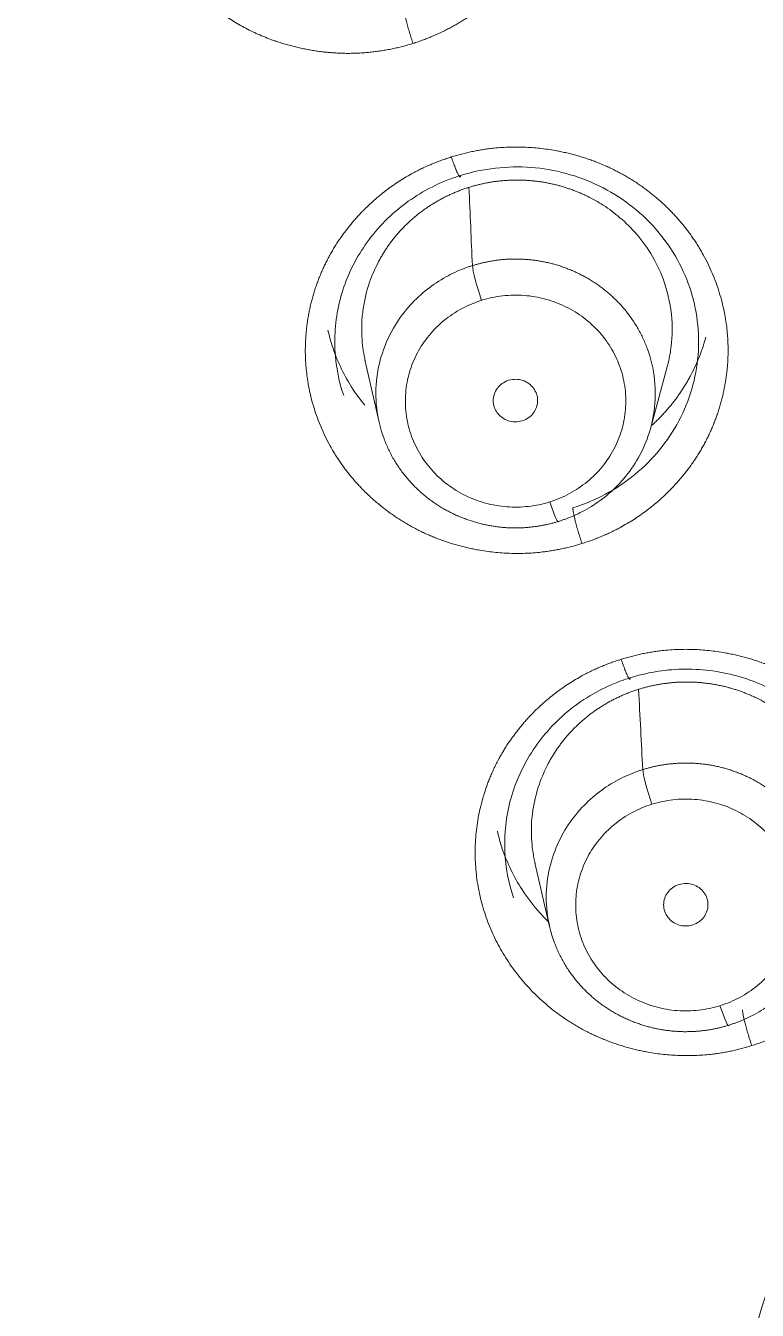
# Model space of a CAD drawing. Extents: x 6534 to 7663, y 0 to 827.
# Drawn here: x 7086.57 to 7094, y 559.41 to 572.46 of the extents above; entities that cross this region are included whole.
import ezdxf

# ---------------------------------------------------------------- set-up
doc = ezdxf.new("R2010")
doc.units = 0
doc.header["$LTSCALE"] = 30
doc.header["$MEASUREMENT"] = 0
doc.layers.add('1', color=7, linetype='CONTINUOUS')

msp = doc.modelspace()

# ---------------------------------------------------------------- linework, layer by layer
at = {"layer": '1', "color": 7, "linetype": 'Continuous', "lineweight": 18}
for p, q in [((7090.016, 569.064), (7090.16, 568.429)), ((7092.918, 568.375), (7093.089, 569.005)), ((7091.742, 563.956), (7091.891, 563.308))]:
    msp.add_line(p, q, dxfattribs=at)
for centre, major_axis, ratio, start_param, end_param in [((7103.394, 533.921), (62.577, 0), 0.961466, 0, 3.141593), ((7103.394, 533.307), (-60.5, 0), 0.961466, 4.72417, 7.004197), ((7103.394, 533.445), (60, 0), 0.961466, 1.582577, 4.712389), ((7103.394, 533.445), (-59.925, 0), 0.961466, 4.712389, 7.853982), ((7091.2, 569.75), (-0.089, 0.286), 0.084952, 0.310613, 1.836209), ((7091.892, 567.703), (0.089, -0.286), 0.084903, 4.978051, 6.46875), ((7092.929, 564.632), (-0.089, 0.286), 0.084981, 0.319276, 1.836258), ((7093.621, 562.586), (0.089, -0.286), 0.084931, 4.977983, 6.477513)]:
    msp.add_ellipse(centre, major_axis=major_axis, ratio=ratio, start_param=start_param, end_param=end_param, dxfattribs=at)
at = {"layer": '1', "color": 7, "linetype": 'Continuous', "lineweight": 13}
for centre, major_axis, start_param, end_param in [((7103.394, 533.601), (61.963, 0), 1.570796, 3.141593), ((7103.394, 533.307), (59.425, 0), 1.570796, 4.70194), ((7103.394, 533.307), (57.948, 0), 1.579187, 4.712389), ((7103.394, 533.352), (57.403, 0), 1.579486, 4.712389), ((7096.536, 558.743), (2.593, 0), 1.832596, 4.974188)]:
    msp.add_ellipse(centre, major_axis=major_axis, ratio=0.961466, start_param=start_param, end_param=end_param, dxfattribs=at)
at = {"layer": '1', "color": 7, "linetype": 'Continuous', "lineweight": 18}
for points, knots in [([(7040.495, 539.074), (7040.495, 540.309), (7040.535, 541.529), (7040.686, 543.933), (7040.799, 545.118), (7041.09, 547.449), (7041.269, 548.594), (7041.688, 550.845), (7041.928, 551.949), (7042.462, 554.113), (7042.757, 555.173), (7043.395, 557.248), (7043.738, 558.262), (7044.468, 560.243), (7044.854, 561.21), (7045.665, 563.095), (7046.089, 564.014), (7046.968, 565.802), (7047.424, 566.672), (7048.362, 568.363), (7048.845, 569.185), (7049.832, 570.779), (7050.336, 571.552), (7051.362, 573.051), (7051.884, 573.776), (7052.939, 575.18), (7053.473, 575.859), (7054.55, 577.171), (7055.092, 577.804), (7056.182, 579.025), (7056.729, 579.614), (7057.55, 580.465), (7057.961, 580.883), (7058.44, 581.356), (7058.679, 581.589), (7058.799, 581.705), (7058.858, 581.763), (7058.888, 581.792), (7058.903, 581.806), (7058.911, 581.813), (7058.914, 581.817), (7058.916, 581.818), (7058.917, 581.819), (7058.918, 581.82), (7058.918, 581.82), (7058.918, 581.82), (7058.918, 581.82), (7060.391, 583.236), (7061.936, 584.58), (7065.15, 587.109), (7066.82, 588.296), (7070.268, 590.502), (7072.046, 591.521), (7075.692, 593.385), (7077.56, 594.228), (7081.367, 595.734), (7083.306, 596.396), (7087.236, 597.532), (7089.227, 598.007), (7093.242, 598.768), (7095.265, 599.053), (7099.325, 599.434), (7101.361, 599.529), (7103.394, 599.529)], [0, 0, 0, 0, 0.03125, 0.03125, 0.0625, 0.0625, 0.09375, 0.09375, 0.125, 0.125, 0.15625, 0.15625, 0.1875, 0.1875, 0.21875, 0.21875, 0.25, 0.25, 0.28125, 0.28125, 0.3125, 0.3125, 0.34375, 0.34375, 0.375, 0.375, 0.40625, 0.40625, 0.4375, 0.4375, 0.46875, 0.46875, 0.484375, 0.492188, 0.496094, 0.498047, 0.499023, 0.499512, 0.499756, 0.499878, 0.499939, 0.499969, 0.499985, 0.499992, 0.499996, 0.499996, 0.5, 0.5, 0.5625, 0.5625, 0.625, 0.625, 0.6875, 0.6875, 0.75, 0.75, 0.8125, 0.8125, 0.875, 0.875, 0.9375, 0.9375, 1, 1, 1, 1]), ([(7090.986, 570.936), (7091.101, 570.972), (7091.22, 570.997), (7091.46, 571.024), (7091.581, 571.027), (7091.822, 571.009), (7091.942, 570.988), (7092.174, 570.925), (7092.287, 570.883), (7092.503, 570.777), (7092.605, 570.714), (7092.795, 570.571), (7092.883, 570.49), (7093.04, 570.313), (7093.109, 570.217), (7093.227, 570.015), (7093.276, 569.908), (7093.351, 569.687), (7093.377, 569.573), (7093.405, 569.342), (7093.408, 569.226), (7093.389, 568.994), (7093.368, 568.879), (7093.302, 568.655), (7093.258, 568.547), (7093.203, 568.443)], [0, 0, 0, 0, 0.083335, 0.083335, 0.16667, 0.16667, 0.250005, 0.250005, 0.33334, 0.33334, 0.416675, 0.416675, 0.50001, 0.50001, 0.583345, 0.583345, 0.666681, 0.666681, 0.750016, 0.750016, 0.833351, 0.833351, 0.916686, 0.916686, 1, 1, 1, 1]), ([(7089.8, 568.7), (7089.749, 568.85), (7089.685, 569.188), (7089.744, 569.713), (7089.975, 570.218), (7090.354, 570.632), (7090.722, 570.845), (7090.943, 570.923), (7090.986, 570.936)], [0, 0, 0, 0, 0.170665, 0.366165, 0.561516, 0.757004, 0.952973, 1, 1, 1, 1]), ([(7091.072, 570.815), (7091.084, 570.819), (7091.109, 570.827), (7091.146, 570.837), (7091.184, 570.846), (7091.222, 570.855), (7091.26, 570.862), (7091.298, 570.869), (7091.337, 570.875), (7091.376, 570.879), (7091.415, 570.883), (7091.455, 570.886), (7091.494, 570.888), (7091.534, 570.89), (7091.573, 570.89), (7091.613, 570.889), (7091.653, 570.887), (7091.693, 570.884), (7091.733, 570.881), (7091.772, 570.876), (7091.812, 570.87), (7091.852, 570.863), (7091.891, 570.856), (7091.931, 570.847), (7091.97, 570.837), (7092.009, 570.827), (7092.048, 570.815), (7092.087, 570.802), (7092.125, 570.789), (7092.163, 570.774), (7092.201, 570.759), (7092.238, 570.742), (7092.318, 570.704), (7092.446, 570.632), (7092.617, 570.505), (7092.79, 570.333), (7092.948, 570.11), (7093.078, 569.824), (7093.144, 569.498), (7093.134, 569.209), (7093.1, 569.048), (7093.085, 568.992)], [0, 0, 0, 0, 0.011476, 0.022978, 0.034504, 0.046055, 0.057632, 0.069233, 0.08086, 0.092512, 0.104189, 0.115891, 0.127618, 0.13937, 0.151148, 0.162951, 0.174779, 0.186632, 0.19851, 0.210413, 0.222342, 0.234296, 0.246275, 0.258279, 0.270309, 0.282364, 0.294444, 0.306549, 0.31868, 0.330836, 0.343018, 0.355224, 0.367456, 0.422371, 0.486543, 0.559972, 0.642655, 0.73459, 0.848005, 0.946985, 1, 1, 1, 1]), ([(7090.019, 569.051), (7090.003, 569.121), (7089.976, 569.3), (7089.986, 569.572), (7090.051, 569.84), (7090.122, 570.001), (7090.165, 570.081), (7090.175, 570.099), (7090.186, 570.118), (7090.197, 570.136), (7090.208, 570.154), (7090.219, 570.172), (7090.231, 570.19), (7090.243, 570.208), (7090.255, 570.225), (7090.267, 570.243), (7090.28, 570.26), (7090.293, 570.277), (7090.306, 570.293), (7090.319, 570.31), (7090.333, 570.326), (7090.346, 570.342), (7090.36, 570.358), (7090.374, 570.374), (7090.389, 570.389), (7090.403, 570.405), (7090.418, 570.42), (7090.433, 570.435), (7090.448, 570.449), (7090.464, 570.464), (7090.479, 570.478), (7090.495, 570.492), (7090.511, 570.506), (7090.527, 570.519), (7090.543, 570.533), (7090.559, 570.546), (7090.576, 570.559), (7090.593, 570.571), (7090.61, 570.584), (7090.627, 570.596), (7090.644, 570.608), (7090.661, 570.62), (7090.679, 570.631), (7090.696, 570.642), (7090.714, 570.653), (7090.732, 570.664), (7090.75, 570.675), (7090.768, 570.685), (7090.786, 570.695), (7090.805, 570.705), (7090.823, 570.714), (7090.842, 570.724), (7090.86, 570.733), (7090.879, 570.741), (7090.898, 570.75), (7090.917, 570.758), (7090.936, 570.766), (7090.955, 570.774), (7090.975, 570.782), (7090.994, 570.789), (7091.013, 570.796), (7091.033, 570.803), (7091.052, 570.809), (7091.065, 570.813), (7091.072, 570.815)], [0, 0, 0, 0, 0.097311, 0.241148, 0.363996, 0.46584, 0.475349, 0.484847, 0.494335, 0.503812, 0.513279, 0.522735, 0.532181, 0.541616, 0.551041, 0.560455, 0.569858, 0.579251, 0.588634, 0.598006, 0.607367, 0.616718, 0.626059, 0.635389, 0.644708, 0.654017, 0.663316, 0.672604, 0.681881, 0.691148, 0.700405, 0.709651, 0.718886, 0.728112, 0.737326, 0.74653, 0.755724, 0.764907, 0.77408, 0.783242, 0.792394, 0.801535, 0.810666, 0.819786, 0.828896, 0.837996, 0.847085, 0.856163, 0.865231, 0.874289, 0.883336, 0.892373, 0.901399, 0.910415, 0.91942, 0.928415, 0.9374, 0.946374, 0.955338, 0.964291, 0.973234, 0.982166, 0.991088, 1, 1, 1, 1]), ([(7091.984, 567.423), (7091.99, 567.425), (7092.001, 567.428), (7092.018, 567.434), (7092.035, 567.44), (7092.052, 567.446), (7092.124, 567.473), (7092.255, 567.533), (7092.437, 567.651), (7092.613, 567.811), (7092.77, 568.015), (7092.893, 568.262), (7092.965, 568.55), (7092.97, 568.866), (7092.915, 569.098), (7092.86, 569.237), (7092.836, 569.29), (7092.811, 569.34), (7092.783, 569.39), (7092.754, 569.437), (7092.723, 569.483), (7092.691, 569.528), (7092.657, 569.57), (7092.622, 569.612), (7092.586, 569.651), (7092.548, 569.688), (7092.509, 569.724), (7092.469, 569.758), (7092.429, 569.79), (7092.388, 569.821), (7092.346, 569.85), (7092.303, 569.877), (7092.26, 569.902), (7092.216, 569.925), (7092.172, 569.947), (7092.128, 569.967), (7092.084, 569.985), (7092.039, 570.002), (7091.995, 570.017), (7091.95, 570.031), (7091.906, 570.043), (7091.861, 570.053), (7091.817, 570.062), (7091.773, 570.07), (7091.73, 570.076), (7091.687, 570.081), (7091.644, 570.084), (7091.602, 570.086), (7091.56, 570.087), (7091.519, 570.087), (7091.478, 570.086), (7091.438, 570.084), (7091.398, 570.08), (7091.359, 570.076), (7091.321, 570.07), (7091.284, 570.064), (7091.247, 570.057), (7091.211, 570.049), (7091.176, 570.04), (7091.141, 570.031), (7091.118, 570.024), (7091.107, 570.021)], [0, 0, 0, 0, 0.004118, 0.008173, 0.012166, 0.016096, 0.019964, 0.064381, 0.113599, 0.167617, 0.226431, 0.29004, 0.358441, 0.431629, 0.509603, 0.522984, 0.536244, 0.549383, 0.562401, 0.575299, 0.588075, 0.600731, 0.613266, 0.62568, 0.637973, 0.650145, 0.662197, 0.674127, 0.685937, 0.697626, 0.709194, 0.720641, 0.731967, 0.743172, 0.754257, 0.76522, 0.776062, 0.786784, 0.797385, 0.807864, 0.818223, 0.828461, 0.838578, 0.848574, 0.858449, 0.868203, 0.877836, 0.887348, 0.89674, 0.90601, 0.915159, 0.924188, 0.933095, 0.941882, 0.950547, 0.959092, 0.967515, 0.975818, 0.984, 0.99206, 1, 1, 1, 1]), ([(7091.107, 570.021), (7091.102, 570.019), (7091.09, 570.015), (7091.074, 570.01), (7091.057, 570.004), (7091.04, 569.998), (7090.965, 569.97), (7090.829, 569.907), (7090.642, 569.783), (7090.466, 569.619), (7090.311, 569.412), (7090.193, 569.164), (7090.125, 568.88), (7090.123, 568.57), (7090.177, 568.343), (7090.231, 568.206), (7090.255, 568.154), (7090.28, 568.103), (7090.307, 568.054), (7090.337, 568.007), (7090.367, 567.961), (7090.4, 567.916), (7090.433, 567.874), (7090.468, 567.833), (7090.505, 567.793), (7090.542, 567.756), (7090.581, 567.72), (7090.621, 567.686), (7090.661, 567.654), (7090.703, 567.623), (7090.745, 567.594), (7090.787, 567.567), (7090.83, 567.542), (7090.874, 567.519), (7090.918, 567.497), (7090.962, 567.477), (7091.006, 567.459), (7091.051, 567.442), (7091.095, 567.427), (7091.14, 567.413), (7091.184, 567.401), (7091.228, 567.391), (7091.272, 567.381), (7091.316, 567.374), (7091.36, 567.368), (7091.403, 567.363), (7091.446, 567.359), (7091.488, 567.357), (7091.53, 567.356), (7091.571, 567.356), (7091.612, 567.357), (7091.652, 567.36), (7091.692, 567.363), (7091.731, 567.368), (7091.769, 567.373), (7091.807, 567.379), (7091.844, 567.386), (7091.88, 567.394), (7091.915, 567.403), (7091.95, 567.412), (7091.973, 567.419), (7091.984, 567.423)], [0, 0, 0, 0, 0.00393, 0.007893, 0.011888, 0.015916, 0.019977, 0.066371, 0.117001, 0.171866, 0.230962, 0.294285, 0.361833, 0.433602, 0.509587, 0.522943, 0.536179, 0.549296, 0.562292, 0.575169, 0.587926, 0.600564, 0.613081, 0.625479, 0.637757, 0.649915, 0.661953, 0.673871, 0.68567, 0.697349, 0.708908, 0.720347, 0.731667, 0.742867, 0.753947, 0.764907, 0.775747, 0.786468, 0.797069, 0.80755, 0.817912, 0.828154, 0.838276, 0.848278, 0.85816, 0.867923, 0.877566, 0.88709, 0.896493, 0.905777, 0.914942, 0.923986, 0.932911, 0.941716, 0.950401, 0.958967, 0.967413, 0.975739, 0.983946, 0.992033, 1, 1, 1, 1]), ([(7089.64, 569.365), (7089.654, 569.304), (7089.713, 569.095), (7089.838, 568.836), (7089.97, 568.655), (7090.013, 568.602)], [0, 0, 0, 0, 0.222628, 0.763897, 1, 1, 1, 1]), ([(7092.933, 568.401), (7092.939, 568.407), (7092.957, 568.423), (7092.984, 568.45), (7093.015, 568.481), (7093.045, 568.513), (7093.075, 568.546), (7093.103, 568.579), (7093.131, 568.613), (7093.159, 568.648), (7093.185, 568.683), (7093.211, 568.72), (7093.235, 568.756), (7093.259, 568.794), (7093.282, 568.831), (7093.305, 568.87), (7093.355, 568.962), (7093.418, 569.101), (7093.461, 569.233), (7093.478, 569.294)], [0, 0, 0, 0, 0.02582, 0.066749, 0.107766, 0.148874, 0.190071, 0.231357, 0.272733, 0.314199, 0.355754, 0.397398, 0.439132, 0.480956, 0.522869, 0.564871, 0.606962, 0.819047, 1, 1, 1, 1]), ([(7092.71, 565.835), (7092.718, 565.837), (7092.898, 565.892), (7093.275, 565.949), (7093.834, 565.87), (7094.349, 565.629), (7094.765, 565.25), (7095.042, 564.768), (7095.154, 564.228), (7095.112, 563.855), (7095.06, 563.673), (7095.058, 563.667)], [0, 0, 0, 0, 0.005828, 0.142394, 0.284037, 0.426154, 0.568188, 0.710243, 0.852281, 0.994362, 1, 1, 1, 1]), ([(7091.525, 563.599), (7091.474, 563.75), (7091.41, 564.088), (7091.469, 564.613), (7091.7, 565.117), (7092.079, 565.531), (7092.446, 565.744), (7092.667, 565.821), (7092.71, 565.835)], [0, 0, 0, 0, 0.171097, 0.366516, 0.561803, 0.757244, 0.953178, 1, 1, 1, 1]), ([(7092.795, 565.717), (7092.807, 565.721), (7092.832, 565.728), (7092.869, 565.738), (7092.907, 565.748), (7092.945, 565.756), (7092.983, 565.764), (7093.021, 565.77), (7093.06, 565.776), (7093.099, 565.781), (7093.138, 565.785), (7093.177, 565.788), (7093.217, 565.79), (7093.256, 565.791), (7093.296, 565.791), (7093.336, 565.79), (7093.376, 565.789), (7093.415, 565.786), (7093.455, 565.782), (7093.495, 565.777), (7093.535, 565.772), (7093.574, 565.765), (7093.614, 565.757), (7093.653, 565.749), (7093.693, 565.739), (7093.732, 565.728), (7093.771, 565.717), (7093.809, 565.704), (7093.847, 565.69), (7093.885, 565.676), (7093.923, 565.66), (7093.96, 565.644), (7094.04, 565.606), (7094.168, 565.534), (7094.339, 565.407), (7094.512, 565.235), (7094.67, 565.012), (7094.8, 564.726), (7094.866, 564.4), (7094.856, 564.121), (7094.826, 563.968), (7094.814, 563.921)], [0, 0, 0, 0, 0.011575, 0.023174, 0.0348, 0.04645, 0.058126, 0.069827, 0.081554, 0.093305, 0.105082, 0.116885, 0.128713, 0.140566, 0.152444, 0.164348, 0.176277, 0.188232, 0.200212, 0.212217, 0.224248, 0.236304, 0.248385, 0.260492, 0.272624, 0.284782, 0.296965, 0.309173, 0.321407, 0.333667, 0.345951, 0.358261, 0.370597, 0.425963, 0.490672, 0.564719, 0.648099, 0.740807, 0.85517, 0.954975, 1, 1, 1, 1]), ([(7091.743, 563.949), (7091.727, 564.021), (7091.699, 564.201), (7091.709, 564.474), (7091.775, 564.742), (7091.845, 564.903), (7091.888, 564.983), (7091.898, 565.001), (7091.909, 565.02), (7091.92, 565.038), (7091.931, 565.056), (7091.943, 565.074), (7091.954, 565.092), (7091.966, 565.11), (7091.978, 565.127), (7091.991, 565.144), (7092.003, 565.162), (7092.016, 565.178), (7092.029, 565.195), (7092.042, 565.212), (7092.056, 565.228), (7092.07, 565.244), (7092.084, 565.26), (7092.098, 565.276), (7092.112, 565.291), (7092.127, 565.306), (7092.141, 565.322), (7092.156, 565.336), (7092.172, 565.351), (7092.187, 565.366), (7092.202, 565.38), (7092.218, 565.394), (7092.234, 565.408), (7092.25, 565.421), (7092.266, 565.434), (7092.283, 565.448), (7092.299, 565.46), (7092.316, 565.473), (7092.333, 565.486), (7092.35, 565.498), (7092.367, 565.51), (7092.384, 565.521), (7092.402, 565.533), (7092.419, 565.544), (7092.437, 565.555), (7092.455, 565.566), (7092.473, 565.576), (7092.491, 565.587), (7092.509, 565.597), (7092.528, 565.606), (7092.546, 565.616), (7092.565, 565.625), (7092.584, 565.634), (7092.602, 565.643), (7092.621, 565.652), (7092.64, 565.66), (7092.659, 565.668), (7092.678, 565.676), (7092.698, 565.683), (7092.717, 565.69), (7092.736, 565.697), (7092.756, 565.704), (7092.775, 565.711), (7092.788, 565.715), (7092.795, 565.717)], [0, 0, 0, 0, 0.099149, 0.242688, 0.365277, 0.466892, 0.476381, 0.48586, 0.495328, 0.504786, 0.514234, 0.523671, 0.533097, 0.542513, 0.551919, 0.561314, 0.570699, 0.580073, 0.589437, 0.59879, 0.608133, 0.617466, 0.626788, 0.636099, 0.6454, 0.654691, 0.663971, 0.673241, 0.6825, 0.691749, 0.700987, 0.710215, 0.719433, 0.72864, 0.737836, 0.747022, 0.756198, 0.765363, 0.774518, 0.783663, 0.792797, 0.80192, 0.811033, 0.820136, 0.829228, 0.83831, 0.847381, 0.856442, 0.865493, 0.874533, 0.883563, 0.892582, 0.901591, 0.910589, 0.919577, 0.928555, 0.937522, 0.946478, 0.955425, 0.964361, 0.973286, 0.982201, 0.991106, 1, 1, 1, 1]), ([(7092.837, 564.901), (7092.831, 564.9), (7092.82, 564.896), (7092.804, 564.891), (7092.787, 564.885), (7092.77, 564.879), (7092.693, 564.85), (7092.555, 564.786), (7092.366, 564.66), (7092.19, 564.493), (7092.036, 564.285), (7091.92, 564.037), (7091.854, 563.754), (7091.854, 563.448), (7091.908, 563.224), (7091.962, 563.088), (7091.985, 563.036), (7092.01, 562.986), (7092.038, 562.937), (7092.067, 562.889), (7092.097, 562.843), (7092.13, 562.799), (7092.163, 562.756), (7092.199, 562.715), (7092.235, 562.676), (7092.273, 562.639), (7092.311, 562.603), (7092.351, 562.569), (7092.391, 562.537), (7092.433, 562.506), (7092.474, 562.477), (7092.517, 562.451), (7092.56, 562.425), (7092.604, 562.402), (7092.647, 562.38), (7092.692, 562.36), (7092.736, 562.342), (7092.78, 562.325), (7092.825, 562.31), (7092.869, 562.296), (7092.914, 562.284), (7092.958, 562.274), (7093.002, 562.265), (7093.046, 562.257), (7093.09, 562.251), (7093.133, 562.246), (7093.176, 562.243), (7093.218, 562.24), (7093.26, 562.239), (7093.301, 562.24), (7093.342, 562.241), (7093.382, 562.243), (7093.422, 562.247), (7093.461, 562.251), (7093.499, 562.256), (7093.536, 562.263), (7093.573, 562.27), (7093.609, 562.278), (7093.645, 562.286), (7093.679, 562.296), (7093.702, 562.303), (7093.713, 562.306)], [0, 0, 0, 0, 0.003868, 0.007805, 0.01181, 0.015885, 0.020029, 0.06745, 0.118813, 0.174115, 0.233353, 0.296526, 0.36363, 0.434662, 0.50962, 0.522975, 0.53621, 0.549326, 0.562321, 0.575197, 0.587953, 0.600589, 0.613106, 0.625503, 0.637779, 0.649937, 0.661974, 0.673892, 0.68569, 0.697368, 0.708926, 0.720365, 0.731684, 0.742883, 0.753963, 0.764922, 0.775762, 0.786482, 0.797083, 0.807563, 0.817924, 0.828166, 0.838287, 0.848289, 0.858171, 0.867933, 0.877576, 0.887098, 0.896502, 0.905785, 0.914948, 0.923992, 0.932917, 0.941721, 0.950406, 0.958971, 0.967416, 0.975742, 0.983947, 0.992034, 1, 1, 1, 1]), ([(7093.713, 562.306), (7093.719, 562.308), (7093.731, 562.312), (7093.749, 562.318), (7093.765, 562.324), (7093.782, 562.329), (7093.852, 562.356), (7093.98, 562.415), (7094.16, 562.53), (7094.336, 562.687), (7094.494, 562.889), (7094.619, 563.136), (7094.693, 563.425), (7094.7, 563.744), (7094.645, 563.978), (7094.589, 564.119), (7094.565, 564.171), (7094.54, 564.222), (7094.512, 564.271), (7094.483, 564.319), (7094.453, 564.365), (7094.42, 564.409), (7094.386, 564.452), (7094.351, 564.493), (7094.315, 564.532), (7094.277, 564.57), (7094.238, 564.605), (7094.199, 564.639), (7094.158, 564.672), (7094.117, 564.702), (7094.075, 564.731), (7094.032, 564.758), (7093.989, 564.783), (7093.946, 564.806), (7093.902, 564.828), (7093.858, 564.848), (7093.813, 564.866), (7093.769, 564.883), (7093.724, 564.898), (7093.68, 564.912), (7093.635, 564.924), (7093.591, 564.934), (7093.547, 564.943), (7093.503, 564.951), (7093.46, 564.957), (7093.416, 564.961), (7093.374, 564.965), (7093.331, 564.967), (7093.29, 564.968), (7093.248, 564.968), (7093.208, 564.967), (7093.167, 564.964), (7093.128, 564.961), (7093.089, 564.957), (7093.051, 564.951), (7093.013, 564.945), (7092.977, 564.938), (7092.941, 564.93), (7092.905, 564.921), (7092.871, 564.912), (7092.848, 564.905), (7092.837, 564.901)], [0, 0, 0, 0, 0.004261, 0.008394, 0.012398, 0.016275, 0.020023, 0.063384, 0.111848, 0.165412, 0.224073, 0.287827, 0.356671, 0.430601, 0.509612, 0.522989, 0.536245, 0.54938, 0.562395, 0.575289, 0.588062, 0.600715, 0.613247, 0.625658, 0.637949, 0.650118, 0.662167, 0.674096, 0.685904, 0.697591, 0.709157, 0.720602, 0.731927, 0.743131, 0.754215, 0.765177, 0.776019, 0.78674, 0.797341, 0.80782, 0.818179, 0.828417, 0.838535, 0.848532, 0.858408, 0.868163, 0.877797, 0.887311, 0.896704, 0.905976, 0.915128, 0.924158, 0.933068, 0.941857, 0.950526, 0.959073, 0.9675, 0.975806, 0.983992, 0.992056, 1, 1, 1, 1]), ([(7091.361, 564.275), (7091.374, 564.215), (7091.433, 564.008), (7091.587, 563.69), (7091.774, 563.459), (7091.874, 563.361), (7091.877, 563.358)], [0, 0, 0, 0, 0.173396, 0.608552, 0.988579, 1, 1, 1, 1])]:
    msp.add_open_spline(points, degree=3, knots=knots, dxfattribs=at)
at = {"layer": '1', "color": 7, "linetype": 'Continuous', "lineweight": 13}
for points, degree, knots in [([(7090.504, 572.277), (7090.092, 572.151), (7089.679, 572.183), (7089.468, 572.199), (7089.055, 572.309), (7088.488, 572.584), (7088.207, 572.902), (7087.924, 573.221), (7087.793, 573.615), (7087.663, 574.005), (7087.699, 574.417), (7087.735, 574.825), (7087.93, 575.189), (7088.026, 575.368), (7088.289, 575.686), (7088.448, 575.817), (7088.761, 576.074), (7089.175, 576.208)], 2, [0, 0, 0, 0.125, 0.125, 0.1875, 0.25, 0.375, 0.375, 0.5, 0.5, 0.625, 0.625, 0.75, 0.75, 0.8125, 0.875, 0.875, 1, 1, 1]), ([(7089.175, 576.208), (7089.587, 576.334), (7090, 576.303), (7090.211, 576.286), (7090.624, 576.176), (7091.191, 575.901), (7091.472, 575.584), (7091.755, 575.264), (7091.886, 574.87), (7092.015, 574.48), (7091.98, 574.068), (7091.944, 573.66), (7091.749, 573.296), (7091.653, 573.117), (7091.39, 572.799), (7091.23, 572.668), (7090.917, 572.411), (7090.504, 572.277)], 2, [0, 0, 0, 0.125, 0.125, 0.1875, 0.25, 0.375, 0.375, 0.5, 0.5, 0.625, 0.625, 0.75, 0.75, 0.8125, 0.875, 0.875, 1, 1, 1]), ([(7092.22, 567.198), (7091.814, 567.071), (7091.182, 567.12), (7090.773, 567.229), (7090.397, 567.412), (7090.064, 567.664), (7089.927, 567.818), (7089.648, 568.13), (7089.382, 568.919), (7089.418, 569.331), (7089.435, 569.533), (7089.551, 569.924), (7089.743, 570.284), (7089.876, 570.444), (7090.007, 570.602), (7090.488, 570.998), (7090.893, 571.124)], 2, [0, 0, 0, 0.125, 0.1875, 0.25, 0.3125, 0.375, 0.375, 0.5, 0.625, 0.625, 0.6875, 0.75, 0.8125, 0.8125, 0.875, 1, 1, 1]), ([(7090.893, 571.124), (7091.299, 571.251), (7091.932, 571.202), (7092.34, 571.093), (7092.716, 570.91), (7093.049, 570.658), (7093.187, 570.503), (7093.465, 570.191), (7093.731, 569.403), (7093.696, 568.991), (7093.678, 568.788), (7093.563, 568.398), (7093.37, 568.038), (7093.237, 567.878), (7093.106, 567.719), (7092.625, 567.324), (7092.22, 567.198)], 2, [0, 0, 0, 0.125, 0.1875, 0.25, 0.3125, 0.375, 0.375, 0.5, 0.625, 0.625, 0.6875, 0.75, 0.8125, 0.8125, 0.875, 1, 1, 1]), ([(7091.2, 569.668), (7091.269, 569.69), (7091.341, 569.705), (7091.487, 569.721), (7091.56, 569.723), (7091.707, 569.712), (7091.779, 569.699), (7091.92, 569.661), (7091.989, 569.635), (7092.119, 569.571), (7092.181, 569.533), (7092.296, 569.446), (7092.349, 569.397), (7092.445, 569.29), (7092.487, 569.231), (7092.558, 569.109), (7092.588, 569.044), (7092.633, 568.91), (7092.649, 568.841), (7092.666, 568.701), (7092.667, 568.63), (7092.656, 568.489), (7092.643, 568.42), (7092.603, 568.284), (7092.576, 568.218), (7092.51, 568.093), (7092.47, 568.033), (7092.379, 567.922), (7092.328, 567.871), (7092.217, 567.78), (7092.157, 567.739), (7092.029, 567.67), (7091.961, 567.642), (7091.892, 567.62)], 3, [0, 0, 0, 0, 0.0625, 0.0625, 0.125, 0.125, 0.1875, 0.1875, 0.25, 0.25, 0.3125, 0.3125, 0.375, 0.375, 0.4375, 0.4375, 0.5, 0.5, 0.5625, 0.5625, 0.625, 0.625, 0.6875, 0.6875, 0.75, 0.75, 0.8125, 0.8125, 0.875, 0.875, 0.9375, 0.9375, 1, 1, 1, 1]), ([(7091.892, 567.62), (7091.822, 567.598), (7091.75, 567.583), (7091.604, 567.567), (7091.531, 567.565), (7091.385, 567.576), (7091.312, 567.589), (7091.171, 567.627), (7091.103, 567.653), (7090.972, 567.717), (7090.91, 567.755), (7090.795, 567.842), (7090.742, 567.891), (7090.647, 567.999), (7090.605, 568.057), (7090.533, 568.18), (7090.504, 568.244), (7090.458, 568.378), (7090.443, 568.448), (7090.425, 568.588), (7090.424, 568.658), (7090.435, 568.799), (7090.448, 568.868), (7090.488, 569.004), (7090.515, 569.07), (7090.581, 569.196), (7090.621, 569.255), (7090.712, 569.366), (7090.763, 569.417), (7090.874, 569.508), (7090.935, 569.549), (7091.063, 569.618), (7091.13, 569.646), (7091.2, 569.668)], 3, [0, 0, 0, 0, 0.0625, 0.0625, 0.125, 0.125, 0.1875, 0.1875, 0.25, 0.25, 0.3125, 0.3125, 0.375, 0.375, 0.4375, 0.4375, 0.5, 0.5, 0.5625, 0.5625, 0.625, 0.625, 0.6875, 0.6875, 0.75, 0.75, 0.8125, 0.8125, 0.875, 0.875, 0.9375, 0.9375, 1, 1, 1, 1]), ([(7093.203, 568.443), (7093.203, 568.443), (7093.203, 568.443), (7093.148, 568.34), (7093.083, 568.241), (7092.933, 568.059), (7092.849, 567.975), (7092.665, 567.824), (7092.565, 567.757), (7092.354, 567.643), (7092.243, 567.596), (7092.128, 567.56)], 3, [0, 0, 0, 0, 0.000063, 0.000063, 0.250047, 0.250047, 0.500031, 0.500031, 0.750016, 0.750016, 1, 1, 1, 1]), ([(7092.618, 566.022), (7093.024, 566.149), (7093.656, 566.1), (7094.066, 565.991), (7094.254, 565.898), (7094.634, 565.713), (7095.19, 565.086), (7095.453, 564.306), (7095.385, 563.486), (7095.192, 563.122), (7095.097, 562.942), (7094.965, 562.782), (7094.834, 562.623), (7094.352, 562.225), (7093.944, 562.098)], 2, [0, 0, 0, 0.125, 0.1875, 0.25, 0.25, 0.375, 0.5, 0.625, 0.75, 0.75, 0.8125, 0.8125, 0.875, 1, 1, 1]), ([(7093.944, 562.098), (7093.537, 561.97), (7092.905, 562.019), (7092.496, 562.129), (7092.307, 562.221), (7091.928, 562.407), (7091.371, 563.033), (7091.108, 563.814), (7091.176, 564.633), (7091.369, 564.998), (7091.465, 565.177), (7091.597, 565.338), (7091.727, 565.496), (7092.21, 565.895), (7092.618, 566.022)], 2, [0, 0, 0, 0.125, 0.1875, 0.25, 0.25, 0.375, 0.5, 0.625, 0.75, 0.75, 0.8125, 0.8125, 0.875, 1, 1, 1]), ([(7092.929, 564.549), (7092.999, 564.571), (7093.071, 564.586), (7093.216, 564.603), (7093.29, 564.604), (7093.436, 564.593), (7093.508, 564.581), (7093.649, 564.543), (7093.718, 564.517), (7093.848, 564.453), (7093.91, 564.415), (7094.025, 564.328), (7094.078, 564.279), (7094.174, 564.171), (7094.216, 564.113), (7094.287, 563.991), (7094.317, 563.926), (7094.362, 563.792), (7094.378, 563.723), (7094.395, 563.583), (7094.396, 563.512), (7094.385, 563.372), (7094.372, 563.302), (7094.332, 563.167), (7094.305, 563.101), (7094.239, 562.975), (7094.199, 562.916), (7094.108, 562.805), (7094.057, 562.754), (7093.946, 562.663), (7093.886, 562.622), (7093.758, 562.553), (7093.691, 562.525), (7093.621, 562.503)], 3, [0, 0, 0, 0, 0.0625, 0.0625, 0.125, 0.125, 0.1875, 0.1875, 0.25, 0.25, 0.3125, 0.3125, 0.375, 0.375, 0.4375, 0.4375, 0.5, 0.5, 0.5625, 0.5625, 0.625, 0.625, 0.6875, 0.6875, 0.75, 0.75, 0.8125, 0.8125, 0.875, 0.875, 0.9375, 0.9375, 1, 1, 1, 1]), ([(7093.621, 562.503), (7093.551, 562.481), (7093.479, 562.466), (7093.334, 562.45), (7093.26, 562.448), (7093.114, 562.459), (7093.042, 562.472), (7092.901, 562.51), (7092.832, 562.536), (7092.702, 562.6), (7092.64, 562.638), (7092.525, 562.725), (7092.472, 562.774), (7092.377, 562.881), (7092.335, 562.939), (7092.263, 563.062), (7092.234, 563.127), (7092.188, 563.261), (7092.173, 563.33), (7092.155, 563.47), (7092.154, 563.541), (7092.165, 563.681), (7092.178, 563.751), (7092.218, 563.886), (7092.245, 563.952), (7092.311, 564.077), (7092.351, 564.137), (7092.442, 564.248), (7092.493, 564.299), (7092.604, 564.39), (7092.665, 564.431), (7092.792, 564.499), (7092.86, 564.528), (7092.929, 564.549)], 3, [0, 0, 0, 0, 0.0625, 0.0625, 0.125, 0.125, 0.1875, 0.1875, 0.25, 0.25, 0.3125, 0.3125, 0.375, 0.375, 0.4375, 0.4375, 0.5, 0.5, 0.5625, 0.5625, 0.625, 0.625, 0.6875, 0.6875, 0.75, 0.75, 0.8125, 0.8125, 0.875, 0.875, 0.9375, 0.9375, 1, 1, 1, 1])]:
    msp.add_open_spline(points, degree=degree, knots=knots, dxfattribs=at)
for points, weights in [([(7090.504, 572.277), (7090.445, 572.451), (7090.406, 572.606), (7090.411, 572.641)], [1.19662722038, 0.934546608137, 0.934457623431, 1.19636026626]), ([(7090.893, 571.124), (7090.95, 570.957), (7090.989, 570.879), (7090.986, 570.936)], [1.17406993989, 0.936223406276, 0.942119302808, 1.19175762948]), ([(7092.22, 567.198), (7092.162, 567.369), (7092.123, 567.523), (7092.128, 567.56)], [1.19177793718, 0.936097979398, 0.936074023185, 1.19170606854]), ([(7092.618, 566.022), (7092.674, 565.854), (7092.713, 565.776), (7092.71, 565.835)], [1.18049363212, 0.936878807971, 0.939871780374, 1.18947254933]), ([(7093.944, 562.098), (7093.886, 562.267), (7093.847, 562.421), (7093.851, 562.46)], [1.18944274015, 0.936860442637, 0.936852420203, 1.18941867285])]:
    msp.add_rational_spline(points, weights, degree=3, dxfattribs=at)
for points in [[(7091.072, 570.815), (7091.084, 570.55), (7091.095, 570.286), (7091.107, 570.021)], [(7092.795, 565.717), (7092.809, 565.445), (7092.823, 565.173), (7092.837, 564.901)]]:
    msp.add_open_spline(points, degree=3, dxfattribs=at)
at = {"layer": '1', "color": 7, "linetype": 'Continuous', "lineweight": 18}
for points in [[(7091.474, 568.856), (7091.424, 568.837), (7091.349, 568.785), (7091.304, 568.648), (7091.347, 568.517), (7091.468, 568.43), (7091.561, 568.431), (7091.613, 568.443)], [(7091.613, 568.443), (7091.664, 568.463), (7091.739, 568.514), (7091.784, 568.652), (7091.741, 568.782), (7091.62, 568.87), (7091.527, 568.869), (7091.474, 568.856)], [(7093.205, 563.735), (7093.155, 563.716), (7093.079, 563.665), (7093.034, 563.527), (7093.078, 563.397), (7093.198, 563.309), (7093.291, 563.31), (7093.344, 563.323)], [(7093.344, 563.323), (7093.394, 563.342), (7093.469, 563.393), (7093.514, 563.531), (7093.471, 563.661), (7093.35, 563.749), (7093.257, 563.748), (7093.205, 563.735)]]:
    msp.add_open_spline(points, degree=3, dxfattribs=at)

doc.saveas('drawing.dxf')
